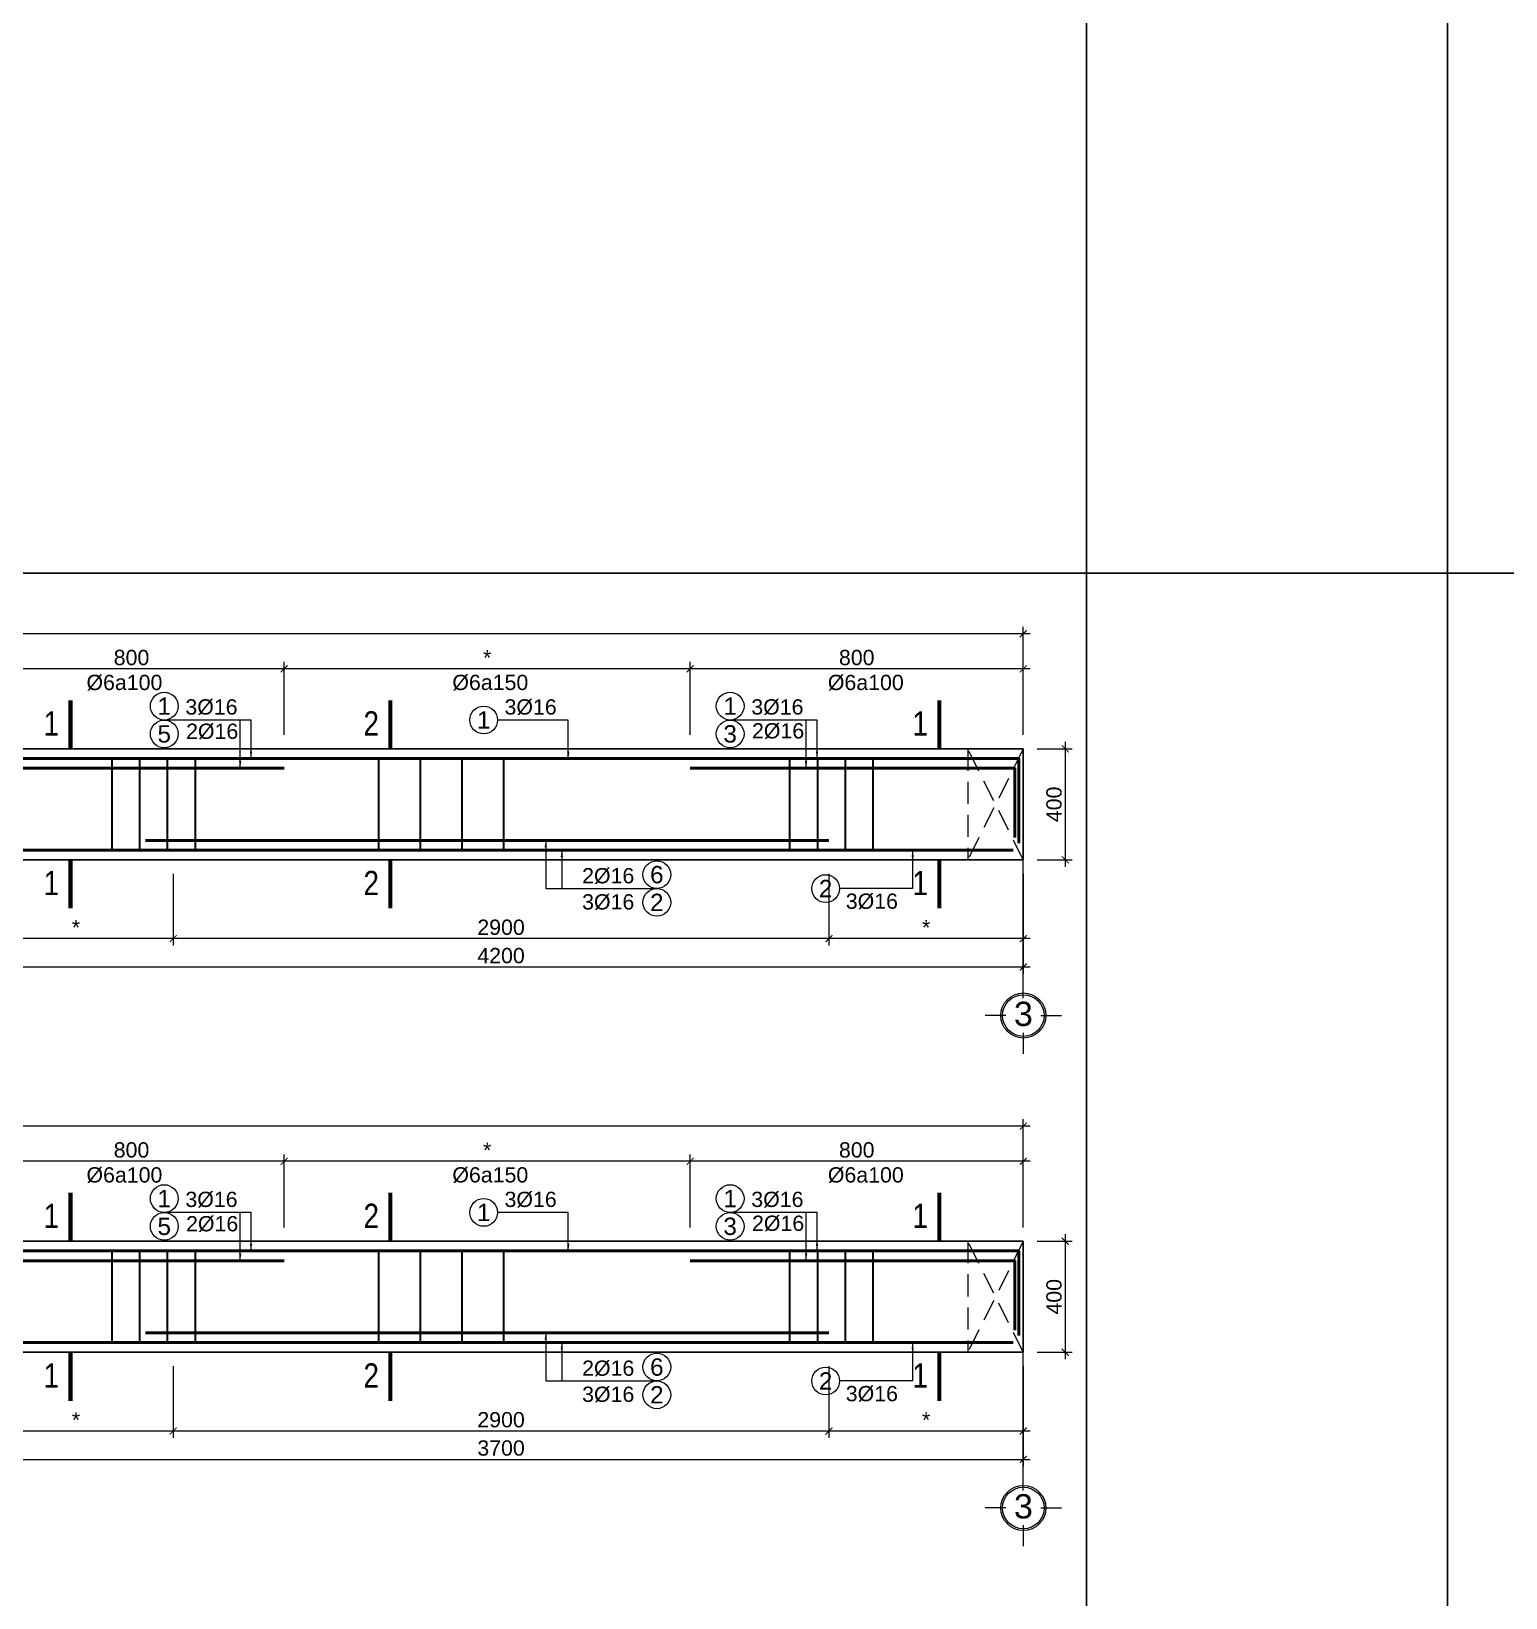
# Model space of a CAD drawing. Header units: millimetres. Extents: x 0 to 84000, y -29700 to 363007.
# Drawn here: x 21600 to 42840, y 74337 to 96909 of the extents above; entities that cross this region are included whole.
import ezdxf
from ezdxf.enums import TextEntityAlignment as Align

# ---------------------------------------------------------------- set-up
doc = ezdxf.new("R2010")
doc.units = ezdxf.units.MM
doc.linetypes.add('CENTER', pattern=[50.8, 31.75, -6.35, 6.35, -6.35])
doc.linetypes.add('DASHED', pattern=[19.05, 12.7, -6.35])
for name, color, linetype, lineweight in [('- Dims', 8, 'Continuous', 13), ('- Grid line', 8, 'CENTER', 13), ('- Note', 9, 'Continuous', 13), ('- Text thin', 3, 'Continuous', 25), ('S-Border', 7, 'Continuous', 25), ('S-Dashed', 2, 'DASHED', 9), ('S-Grid line', 8, 'CENTER', 9), ('S-Note', 9, 'Continuous', 13), ('S-Rebar', 1, 'Continuous', 35), ('S-Steel', 6, 'Continuous', 50), ('S-Text', 3, 'Continuous', 25)]:
    doc.layers.add(name, color=color, linetype=linetype, lineweight=lineweight)
doc.styles.add('R-Arial', font='arial.ttf')
doc.styles.add('R-Helve Condense', font='VHELVCN.TTF')
doc.dimstyles.new('SC-25-100', dxfattribs={"dimtxt": 220, "dimasz": 100, "dimexe": 100, "dimexo": 200, "dimgap": 50, "dimtad": 1, "dimdec": 0, "dimlfac": 0.25, "dimzin": 0, "dimdsep": 46, "dimtxsty": 'R-Arial', "dimblk": 'ARCHTICK', "dimcen": 0.5, "dimdle": 100, "dimclrd": 256, "dimclre": 256, "dimclrt": 4, "dimadec": 0, "dimazin": 0, "dimtfac": 1, "dimtdec": 0, "dimtix": 1, "dimtmove": 0, "dimatfit": 3, "dimfxl": 1, "dimtolj": 1, "dimtzin": 0, "dimlwd": -1, "dimlwe": -1, "dimarcsym": 0})

# ---------------------------------------------------------------- blocks, each defined once
blk = doc.blocks.new('_ArchTick')
at = {"color": 0, "linetype": 'ByBlock', "const_width": 0.15}
blk.add_lwpolyline([(-0.5, -0.5), (0.5, 0.5)], dxfattribs=at)
blk = doc.blocks.new('*D187')
at = {"layer": '- Dims', "ltscale": 100, "transparency": 16777216}
for p, q in [((31091, 86769), (31091, 87822)), ((35891, 86769), (35891, 87822)), ((35991, 87722), (30991, 87722))]:
    blk.add_line(p, q, dxfattribs=at)
at = {"layer": 'Defpoints', "color": 0, "ltscale": 100, "transparency": 16777216}
for p in [(31091, 87722), (31091, 86569), (35891, 86569)]:
    blk.add_point(p, dxfattribs=at)
at = {"layer": '- Dims', "ltscale": 100, "transparency": 16777216, "xscale": 100, "yscale": 100, "zscale": 100, "rotation": 180}
blk.add_blockref('_ArchTick', (31091, 87722), dxfattribs=at)
at = {"layer": '- Dims', "ltscale": 100, "transparency": 16777216, "xscale": 100, "yscale": 100, "zscale": 100}
blk.add_blockref('_ArchTick', (35891, 87722), dxfattribs=at)
at = {"layer": '- Dims', "color": 4, "ltscale": 100, "transparency": 16777216, "insert": (33491, 87884), "char_height": 220, "attachment_point": 5, "style": 'R-Arial'}
blk.add_mtext('\\A1;800', dxfattribs=at)
blk = doc.blocks.new('Steel symbol')
at = {"layer": '- Note', "color": 7}
blk.add_circle((0, 0), 200, dxfattribs=at)
at = {"layer": '- Note', "color": 3, "style": 'R-Helve Condense', "flags": 4}
blk.add_attdef('1', text='', height=250, dxfattribs=at).set_placement((0, 0), align=Align.MIDDLE_CENTER)
blk = doc.blocks.new('*D188')
at = {"layer": '- Dims', "ltscale": 100, "transparency": 16777216}
for p, q in [((25242, 86769), (25242, 87822)), ((31091, 86769), (31091, 87822)), ((31191, 87722), (25142, 87722))]:
    blk.add_line(p, q, dxfattribs=at)
at = {"layer": 'Defpoints', "color": 0, "ltscale": 100, "transparency": 16777216}
for p in [(25242, 87722), (25242, 86569), (31091, 86569)]:
    blk.add_point(p, dxfattribs=at)
at = {"layer": '- Dims', "ltscale": 100, "transparency": 16777216, "xscale": 100, "yscale": 100, "zscale": 100, "rotation": 180}
blk.add_blockref('_ArchTick', (25242, 87722), dxfattribs=at)
at = {"layer": '- Dims', "ltscale": 100, "transparency": 16777216, "xscale": 100, "yscale": 100, "zscale": 100}
blk.add_blockref('_ArchTick', (31091, 87722), dxfattribs=at)
at = {"layer": '- Dims', "color": 4, "ltscale": 100, "transparency": 16777216, "insert": (28167, 87882), "char_height": 220, "attachment_point": 5, "style": 'R-Arial'}
blk.add_mtext('\\A1;*', dxfattribs=at)
blk = doc.blocks.new('*D189')
at = {"layer": '- Dims', "ltscale": 100, "transparency": 16777216}
for p, q in [((20843, 86769), (20843, 87822)), ((25242, 86769), (25242, 87822)), ((25342, 87722), (20743, 87722))]:
    blk.add_line(p, q, dxfattribs=at)
at = {"layer": 'Defpoints', "color": 0, "ltscale": 100, "transparency": 16777216}
for p in [(20843, 87722), (20843, 86569), (25242, 86569)]:
    blk.add_point(p, dxfattribs=at)
at = {"layer": '- Dims', "ltscale": 100, "transparency": 16777216, "xscale": 100, "yscale": 100, "zscale": 100, "rotation": 180}
blk.add_blockref('_ArchTick', (20843, 87722), dxfattribs=at)
at = {"layer": '- Dims', "ltscale": 100, "transparency": 16777216, "xscale": 100, "yscale": 100, "zscale": 100}
blk.add_blockref('_ArchTick', (25242, 87722), dxfattribs=at)
at = {"layer": '- Dims', "color": 4, "ltscale": 100, "transparency": 16777216, "insert": (23043, 87884), "char_height": 220, "attachment_point": 5, "style": 'R-Arial'}
blk.add_mtext('\\A1;800', dxfattribs=at)
blk = doc.blocks.new('*U9')
at = {"layer": '- Note', "color": 7, "ltscale": 100, "const_width": 60}
blk.add_lwpolyline([(279, 373), (279, -327)], dxfattribs=at)
at = {"layer": '- Text thin', "style": 'R-Helve Condense', "flags": 4}
blk.add_attdef('A', text='', height=350, dxfattribs=at).set_placement((3, 39), align=Align.MIDDLE_CENTER)
blk = doc.blocks.new('Grid symbol')
at = {"layer": '- Grid line', "color": 7, "linetype": 'Continuous', "ltscale": 100}
for points in [[(0, 250), (0, 550)], [(-250, 0), (-550, 0)], [(250, 0), (550, 0)], [(0, -250), (0, -550)]]:
    blk.add_lwpolyline(points, dxfattribs=at)
blk.add_circle((0, 0), 325, dxfattribs=at)
at = {"layer": '- Grid line', "color": 32, "linetype": 'Continuous', "ltscale": 100}
blk.add_circle((0, 0), 300, dxfattribs=at)
at = {"layer": '- Grid line', "color": 3, "style": 'R-Helve Condense', "flags": 4}
blk.add_attdef('A', text='', height=350, dxfattribs=at).set_placement((1, 24), align=Align.MIDDLE_CENTER)
blk = doc.blocks.new('*D182')
at = {"layer": '- Dims', "ltscale": 100, "transparency": 16777216}
for p, q in [((35891, 84769), (35891, 83734)), ((33091, 84496), (33091, 83734)), ((35991, 83834), (32991, 83834))]:
    blk.add_line(p, q, dxfattribs=at)
at = {"layer": 'Defpoints', "color": 0, "ltscale": 100, "transparency": 16777216}
for p in [(35891, 84969), (33091, 84696), (33091, 83834)]:
    blk.add_point(p, dxfattribs=at)
at = {"layer": '- Dims', "ltscale": 100, "transparency": 16777216, "xscale": 100, "yscale": 100, "zscale": 100, "rotation": 180}
blk.add_blockref('_ArchTick', (33091, 83834), dxfattribs=at)
at = {"layer": '- Dims', "ltscale": 100, "transparency": 16777216, "xscale": 100, "yscale": 100, "zscale": 100}
blk.add_blockref('_ArchTick', (35891, 83834), dxfattribs=at)
at = {"layer": '- Dims', "color": 4, "ltscale": 100, "transparency": 16777216, "insert": (34491, 83994), "char_height": 220, "attachment_point": 5, "style": 'R-Arial'}
blk.add_mtext('\\A1;*', dxfattribs=at)
blk = doc.blocks.new('*D183')
at = {"layer": '- Dims', "ltscale": 100, "transparency": 16777216}
for p, q in [((23643, 84769), (23643, 83734)), ((33091, 84769), (33091, 83734)), ((33191, 83834), (23543, 83834))]:
    blk.add_line(p, q, dxfattribs=at)
at = {"layer": 'Defpoints', "color": 0, "ltscale": 100, "transparency": 16777216}
for p in [(23643, 84969), (33091, 84969), (23643, 83834)]:
    blk.add_point(p, dxfattribs=at)
at = {"layer": '- Dims', "ltscale": 100, "transparency": 16777216, "xscale": 100, "yscale": 100, "zscale": 100, "rotation": 180}
blk.add_blockref('_ArchTick', (23643, 83834), dxfattribs=at)
at = {"layer": '- Dims', "ltscale": 100, "transparency": 16777216, "xscale": 100, "yscale": 100, "zscale": 100}
blk.add_blockref('_ArchTick', (33091, 83834), dxfattribs=at)
at = {"layer": '- Dims', "color": 4, "ltscale": 100, "transparency": 16777216, "insert": (28367, 83997), "char_height": 220, "attachment_point": 5, "style": 'R-Arial'}
blk.add_mtext('\\A1;2900', dxfattribs=at)
blk = doc.blocks.new('*D184')
at = {"layer": '- Dims', "ltscale": 100, "transparency": 16777216}
for p, q in [((20843, 84167), (20843, 83326)), ((35891, 84167), (35891, 83326)), ((20743, 83426), (35991, 83426))]:
    blk.add_line(p, q, dxfattribs=at)
at = {"layer": 'Defpoints', "color": 0, "ltscale": 100, "transparency": 16777216}
for p in [(20843, 84367), (35891, 84367), (35891, 83426)]:
    blk.add_point(p, dxfattribs=at)
at = {"layer": '- Dims', "ltscale": 100, "transparency": 16777216, "xscale": 100, "yscale": 100, "zscale": 100, "rotation": 180}
blk.add_blockref('_ArchTick', (20843, 83426), dxfattribs=at)
at = {"layer": '- Dims', "ltscale": 100, "transparency": 16777216, "xscale": 100, "yscale": 100, "zscale": 100}
blk.add_blockref('_ArchTick', (35891, 83426), dxfattribs=at)
at = {"layer": '- Dims', "color": 4, "ltscale": 100, "transparency": 16777216, "insert": (28367, 83588), "char_height": 220, "attachment_point": 5, "style": 'R-Arial'}
blk.add_mtext('\\A1;4200', dxfattribs=at)
blk = doc.blocks.new('*D185')
at = {"layer": '- Dims', "ltscale": 100, "transparency": 16777216}
for p, q in [((20843, 84769), (20843, 83734)), ((23643, 84769), (23643, 83734)), ((23743, 83834), (20743, 83834))]:
    blk.add_line(p, q, dxfattribs=at)
at = {"layer": 'Defpoints', "color": 0, "ltscale": 100, "transparency": 16777216}
for p in [(20843, 84969), (23643, 84969), (20843, 83834)]:
    blk.add_point(p, dxfattribs=at)
at = {"layer": '- Dims', "ltscale": 100, "transparency": 16777216, "xscale": 100, "yscale": 100, "zscale": 100, "rotation": 180}
blk.add_blockref('_ArchTick', (20843, 83834), dxfattribs=at)
at = {"layer": '- Dims', "ltscale": 100, "transparency": 16777216, "xscale": 100, "yscale": 100, "zscale": 100}
blk.add_blockref('_ArchTick', (23643, 83834), dxfattribs=at)
at = {"layer": '- Dims', "color": 4, "ltscale": 100, "transparency": 16777216, "insert": (22243, 83994), "char_height": 220, "attachment_point": 5, "style": 'R-Arial'}
blk.add_mtext('\\A1;*', dxfattribs=at)
blk = doc.blocks.new('*D197')
at = {"layer": '- Dims', "transparency": 16777216}
for p, q in [((36091, 86569), (36596, 86569)), ((36496, 86669), (36496, 84869)), ((36091, 84969), (36596, 84969))]:
    blk.add_line(p, q, dxfattribs=at)
at = {"layer": 'Defpoints', "color": 0, "transparency": 16777216}
for p in [(35891, 86569), (35891, 84969), (36496, 84969)]:
    blk.add_point(p, dxfattribs=at)
at = {"layer": '- Dims', "transparency": 16777216, "xscale": 100, "yscale": 100, "zscale": 100}
for p, rotation in [((36496, 86569), 90), ((36496, 84969), 270)]:
    blk.add_blockref('_ArchTick', p, dxfattribs=dict(at, rotation=rotation))
at = {"layer": '- Dims', "color": 4, "transparency": 16777216, "insert": (36334, 85769), "char_height": 220, "attachment_point": 5, "rotation": 90, "style": 'R-Arial'}
blk.add_mtext('\\A1;400', dxfattribs=at)
blk = doc.blocks.new('*D199')
at = {"layer": '- Dims', "transparency": 16777216}
for p, q in [((2503, 86769), (2503, 88328)), ((35891, 86769), (35891, 88328)), ((35991, 88228), (2403, 88228))]:
    blk.add_line(p, q, dxfattribs=at)
at = {"layer": 'Defpoints', "color": 0, "transparency": 16777216}
for p in [(2503, 88228), (2503, 86569), (35891, 86569)]:
    blk.add_point(p, dxfattribs=at)
at = {"layer": '- Dims', "transparency": 16777216, "xscale": 100, "yscale": 100, "zscale": 100, "rotation": 180}
blk.add_blockref('_ArchTick', (2503, 88228), dxfattribs=at)
at = {"layer": '- Dims', "transparency": 16777216, "xscale": 100, "yscale": 100, "zscale": 100}
blk.add_blockref('_ArchTick', (35891, 88228), dxfattribs=at)
at = {"layer": '- Dims', "color": 4, "transparency": 16777216, "insert": (19197, 88391), "char_height": 220, "attachment_point": 5, "style": 'R-Arial'}
blk.add_mtext('\\A1;8750', dxfattribs=at)
blk = doc.blocks.new('*D207')
at = {"layer": '- Dims', "ltscale": 100, "transparency": 16777216}
for p, q in [((35991, 80625), (30991, 80625)), ((31091, 79673), (31091, 80725)), ((35891, 79673), (35891, 80725))]:
    blk.add_line(p, q, dxfattribs=at)
at = {"layer": 'Defpoints', "color": 0, "ltscale": 100, "transparency": 16777216}
for p in [(31091, 80625), (31091, 79473), (35891, 79473)]:
    blk.add_point(p, dxfattribs=at)
at = {"layer": '- Dims', "ltscale": 100, "transparency": 16777216, "xscale": 100, "yscale": 100, "zscale": 100, "rotation": 180}
blk.add_blockref('_ArchTick', (31091, 80625), dxfattribs=at)
at = {"layer": '- Dims', "ltscale": 100, "transparency": 16777216, "xscale": 100, "yscale": 100, "zscale": 100}
blk.add_blockref('_ArchTick', (35891, 80625), dxfattribs=at)
at = {"layer": '- Dims', "color": 4, "ltscale": 100, "transparency": 16777216, "insert": (33491, 80788), "char_height": 220, "attachment_point": 5, "style": 'R-Arial'}
blk.add_mtext('\\A1;800', dxfattribs=at)
blk = doc.blocks.new('*D208')
at = {"layer": '- Dims', "ltscale": 100, "transparency": 16777216}
for p, q in [((31191, 80625), (25142, 80625)), ((25242, 79673), (25242, 80725)), ((31091, 79673), (31091, 80725))]:
    blk.add_line(p, q, dxfattribs=at)
at = {"layer": 'Defpoints', "color": 0, "ltscale": 100, "transparency": 16777216}
for p in [(25242, 80625), (25242, 79473), (31091, 79473)]:
    blk.add_point(p, dxfattribs=at)
at = {"layer": '- Dims', "ltscale": 100, "transparency": 16777216, "xscale": 100, "yscale": 100, "zscale": 100, "rotation": 180}
blk.add_blockref('_ArchTick', (25242, 80625), dxfattribs=at)
at = {"layer": '- Dims', "ltscale": 100, "transparency": 16777216, "xscale": 100, "yscale": 100, "zscale": 100}
blk.add_blockref('_ArchTick', (31091, 80625), dxfattribs=at)
at = {"layer": '- Dims', "color": 4, "ltscale": 100, "transparency": 16777216, "insert": (28167, 80785), "char_height": 220, "attachment_point": 5, "style": 'R-Arial'}
blk.add_mtext('\\A1;*', dxfattribs=at)
blk = doc.blocks.new('*D209')
at = {"layer": '- Dims', "ltscale": 100, "transparency": 16777216}
for p, q in [((25342, 80625), (20743, 80625)), ((20843, 79673), (20843, 80725)), ((25242, 79673), (25242, 80725))]:
    blk.add_line(p, q, dxfattribs=at)
at = {"layer": 'Defpoints', "color": 0, "ltscale": 100, "transparency": 16777216}
for p in [(20843, 80625), (20843, 79473), (25242, 79473)]:
    blk.add_point(p, dxfattribs=at)
at = {"layer": '- Dims', "ltscale": 100, "transparency": 16777216, "xscale": 100, "yscale": 100, "zscale": 100, "rotation": 180}
blk.add_blockref('_ArchTick', (20843, 80625), dxfattribs=at)
at = {"layer": '- Dims', "ltscale": 100, "transparency": 16777216, "xscale": 100, "yscale": 100, "zscale": 100}
blk.add_blockref('_ArchTick', (25242, 80625), dxfattribs=at)
at = {"layer": '- Dims', "color": 4, "ltscale": 100, "transparency": 16777216, "insert": (23043, 80788), "char_height": 220, "attachment_point": 5, "style": 'R-Arial'}
blk.add_mtext('\\A1;800', dxfattribs=at)
blk = doc.blocks.new('*D203')
at = {"layer": '- Dims', "ltscale": 100, "transparency": 16777216}
for p, q in [((35891, 77673), (35891, 76638)), ((33091, 77399), (33091, 76638)), ((35991, 76738), (32991, 76738))]:
    blk.add_line(p, q, dxfattribs=at)
at = {"layer": 'Defpoints', "color": 0, "ltscale": 100, "transparency": 16777216}
for p in [(35891, 77873), (33091, 77599), (33091, 76738)]:
    blk.add_point(p, dxfattribs=at)
at = {"layer": '- Dims', "ltscale": 100, "transparency": 16777216, "xscale": 100, "yscale": 100, "zscale": 100, "rotation": 180}
blk.add_blockref('_ArchTick', (33091, 76738), dxfattribs=at)
at = {"layer": '- Dims', "ltscale": 100, "transparency": 16777216, "xscale": 100, "yscale": 100, "zscale": 100}
blk.add_blockref('_ArchTick', (35891, 76738), dxfattribs=at)
at = {"layer": '- Dims', "color": 4, "ltscale": 100, "transparency": 16777216, "insert": (34491, 76898), "char_height": 220, "attachment_point": 5, "style": 'R-Arial'}
blk.add_mtext('\\A1;*', dxfattribs=at)
blk = doc.blocks.new('*D204')
at = {"layer": '- Dims', "ltscale": 100, "transparency": 16777216}
for p, q in [((23643, 77673), (23643, 76638)), ((33091, 77673), (33091, 76638)), ((33191, 76738), (23543, 76738))]:
    blk.add_line(p, q, dxfattribs=at)
at = {"layer": 'Defpoints', "color": 0, "ltscale": 100, "transparency": 16777216}
for p in [(23643, 77873), (33091, 77873), (23643, 76738)]:
    blk.add_point(p, dxfattribs=at)
at = {"layer": '- Dims', "ltscale": 100, "transparency": 16777216, "xscale": 100, "yscale": 100, "zscale": 100, "rotation": 180}
blk.add_blockref('_ArchTick', (23643, 76738), dxfattribs=at)
at = {"layer": '- Dims', "ltscale": 100, "transparency": 16777216, "xscale": 100, "yscale": 100, "zscale": 100}
blk.add_blockref('_ArchTick', (33091, 76738), dxfattribs=at)
at = {"layer": '- Dims', "color": 4, "ltscale": 100, "transparency": 16777216, "insert": (28367, 76900), "char_height": 220, "attachment_point": 5, "style": 'R-Arial'}
blk.add_mtext('\\A1;2900', dxfattribs=at)
blk = doc.blocks.new('*D205')
at = {"layer": '- Dims', "ltscale": 100, "transparency": 16777216}
for p, q in [((20843, 77071), (20843, 76230)), ((35891, 77071), (35891, 76230)), ((20743, 76330), (35991, 76330))]:
    blk.add_line(p, q, dxfattribs=at)
at = {"layer": 'Defpoints', "color": 0, "ltscale": 100, "transparency": 16777216}
for p in [(20843, 77271), (35891, 77271), (35891, 76330)]:
    blk.add_point(p, dxfattribs=at)
at = {"layer": '- Dims', "ltscale": 100, "transparency": 16777216, "xscale": 100, "yscale": 100, "zscale": 100, "rotation": 180}
blk.add_blockref('_ArchTick', (20843, 76330), dxfattribs=at)
at = {"layer": '- Dims', "ltscale": 100, "transparency": 16777216, "xscale": 100, "yscale": 100, "zscale": 100}
blk.add_blockref('_ArchTick', (35891, 76330), dxfattribs=at)
at = {"layer": '- Dims', "color": 4, "ltscale": 100, "transparency": 16777216, "insert": (28367, 76492), "char_height": 220, "attachment_point": 5, "style": 'R-Arial'}
blk.add_mtext('\\A1;3700', dxfattribs=at)
blk = doc.blocks.new('*D206')
at = {"layer": '- Dims', "ltscale": 100, "transparency": 16777216}
for p, q in [((20843, 77673), (20843, 76638)), ((23643, 77673), (23643, 76638)), ((23743, 76738), (20743, 76738))]:
    blk.add_line(p, q, dxfattribs=at)
at = {"layer": 'Defpoints', "color": 0, "ltscale": 100, "transparency": 16777216}
for p in [(20843, 77873), (23643, 77873), (20843, 76738)]:
    blk.add_point(p, dxfattribs=at)
at = {"layer": '- Dims', "ltscale": 100, "transparency": 16777216, "xscale": 100, "yscale": 100, "zscale": 100, "rotation": 180}
blk.add_blockref('_ArchTick', (20843, 76738), dxfattribs=at)
at = {"layer": '- Dims', "ltscale": 100, "transparency": 16777216, "xscale": 100, "yscale": 100, "zscale": 100}
blk.add_blockref('_ArchTick', (23643, 76738), dxfattribs=at)
at = {"layer": '- Dims', "color": 4, "ltscale": 100, "transparency": 16777216, "insert": (22243, 76898), "char_height": 220, "attachment_point": 5, "style": 'R-Arial'}
blk.add_mtext('\\A1;*', dxfattribs=at)
blk = doc.blocks.new('*D219')
at = {"layer": '- Dims', "transparency": 16777216}
for p, q in [((36091, 79473), (36596, 79473)), ((36496, 79573), (36496, 77773)), ((36091, 77873), (36596, 77873))]:
    blk.add_line(p, q, dxfattribs=at)
at = {"layer": 'Defpoints', "color": 0, "transparency": 16777216}
for p in [(35891, 79473), (35891, 77873), (36496, 77873)]:
    blk.add_point(p, dxfattribs=at)
at = {"layer": '- Dims', "transparency": 16777216, "xscale": 100, "yscale": 100, "zscale": 100}
for p, rotation in [((36496, 79473), 90), ((36496, 77873), 270)]:
    blk.add_blockref('_ArchTick', p, dxfattribs=dict(at, rotation=rotation))
at = {"layer": '- Dims', "color": 4, "transparency": 16777216, "insert": (36334, 78673), "char_height": 220, "attachment_point": 5, "rotation": 90, "style": 'R-Arial'}
blk.add_mtext('\\A1;400', dxfattribs=at)
blk = doc.blocks.new('*D202')
at = {"layer": '- Dims', "transparency": 16777216}
for p, q in [((35991, 81132), (2403, 81132)), ((2503, 79273), (2503, 81232)), ((35891, 79673), (35891, 81232))]:
    blk.add_line(p, q, dxfattribs=at)
at = {"layer": 'Defpoints', "color": 0, "transparency": 16777216}
for p in [(2503, 81132), (35891, 79473), (2503, 79073)]:
    blk.add_point(p, dxfattribs=at)
at = {"layer": '- Dims', "transparency": 16777216, "xscale": 100, "yscale": 100, "zscale": 100, "rotation": 180}
blk.add_blockref('_ArchTick', (2503, 81132), dxfattribs=at)
at = {"layer": '- Dims', "transparency": 16777216, "xscale": 100, "yscale": 100, "zscale": 100}
blk.add_blockref('_ArchTick', (35891, 81132), dxfattribs=at)
at = {"layer": '- Dims', "color": 4, "transparency": 16777216, "insert": (19197, 81294), "char_height": 220, "attachment_point": 5, "style": 'R-Arial'}
blk.add_mtext('\\A1;9000', dxfattribs=at)

msp = doc.modelspace()

# ---------------------------------------------------------------- linework, layer by layer
at = {"layer": 'Defpoints'}
msp.add_lwpolyline([(36800, 237600), (36800, -29700)], dxfattribs=at)
for points in [[(42000, 118800), (42000, 89100), (0, 89100), (0, 118800)], [(84000, 118800), (84000, 89100), (42000, 89100), (42000, 118800)], [(42000, 89100), (42000, 59400), (0, 59400), (0, 89100)], [(84000, 89100), (84000, 59400), (42000, 59400), (42000, 89100)]]:
    msp.add_lwpolyline(points, close=True, dxfattribs=at)
at = {"layer": 'S-Border', "ltscale": 100}
for points in [[(20442.6, 86569.4), (35891.2, 86569.4)], [(35891.2, 86569.4), (35891.2, 84969.4)], [(35891.2, 84969.4), (20442.6, 84969.4)], [(20442.6, 79473), (35891.2, 79473)], [(35891.2, 79473), (35891.2, 77873)], [(35891.2, 77873), (20442.6, 77873)]]:
    msp.add_lwpolyline(points, dxfattribs=at)
at = {"layer": 'S-Dashed', "ltscale": 25}
for points in [[(35891.2, 86569.4), (35091.2, 86569.4), (35091.2, 84969.4), (35891.2, 84969.4)], [(35891.2, 79473), (35091.2, 79473), (35091.2, 77873), (35891.2, 77873)]]:
    msp.add_lwpolyline(points, close=True, dxfattribs=at)
for points in [[(35891.2, 84969.4), (35091.2, 86569.4)], [(35891.2, 86569.4), (35091.2, 84969.4)], [(35891.2, 77873), (35091.2, 79473)], [(35891.2, 79473), (35091.2, 77873)]]:
    msp.add_lwpolyline(points, dxfattribs=at)
at = {"layer": 'S-Grid line', "ltscale": 100}
for p, q in [((35891.2, 83190.5), (35891.2, 87575)), ((35891.2, 76094.1), (35891.2, 80478.6))]:
    msp.add_line(p, q, dxfattribs=at)
at = {"layer": 'S-Rebar', "ltscale": 100}
for points in [[(22757.8, 86429.4), (22757.8, 85109.4)], [(23157.8, 86429.4), (23157.8, 85109.4)], [(23557.8, 86429.4), (23557.8, 85109.4)], [(23957.8, 86429.4), (23957.8, 85109.4)], [(26600.6, 86429.4), (26600.6, 85109.4)], [(27200.6, 86429.4), (27200.6, 85109.4)], [(27800.6, 86429.4), (27800.6, 85109.4)], [(28400.6, 86429.4), (28400.6, 85109.4)], [(32523.7, 86429.4), (32523.7, 85109.4)], [(32923.7, 86429.4), (32923.7, 85109.4)], [(33323.7, 86429.4), (33323.7, 85109.4)], [(33723.7, 86429.4), (33723.7, 85109.4)], [(22757.8, 79333), (22757.8, 78013)], [(23157.8, 79333), (23157.8, 78013)], [(23557.8, 79333), (23557.8, 78013)], [(23957.8, 79333), (23957.8, 78013)], [(26600.6, 79333), (26600.6, 78013)], [(27200.6, 79333), (27200.6, 78013)], [(27800.6, 79333), (27800.6, 78013)], [(28400.6, 79333), (28400.6, 78013)], [(32523.7, 79333), (32523.7, 78013)], [(32923.7, 79333), (32923.7, 78013)], [(33323.7, 79333), (33323.7, 78013)], [(33723.7, 79333), (33723.7, 78013)]]:
    msp.add_lwpolyline(points, dxfattribs=at)
at = {"layer": 'S-Steel', "ltscale": 100}
for points in [[(35825.9, 85209.9), (35825.9, 86429.4), (20531, 86429.4)], [(25242.5, 86289.4), (20583.1, 86289.4)], [(31090.9, 86289.4), (35767.2, 86289.4), (35767.2, 85289.6)], [(20568, 85109.4), (20568, 85109.4), (35743.5, 85109.4)], [(33091.2, 85249.4), (23242.6, 85249.4)], [(35825.9, 78113.5), (35825.9, 79333), (20531, 79333)], [(25242.5, 79193), (20583.1, 79193)], [(31090.9, 79193), (35767.2, 79193), (35767.2, 78193.1)], [(33091.2, 78153), (23242.6, 78153)], [(20568, 78013), (20568, 78013), (35743.5, 78013)]]:
    msp.add_lwpolyline(points, dxfattribs=at)

# ---------------------------------------------------------------- block references
at = {"layer": 'S-Border'}
ref = msp.add_blockref('Steel symbol', (23514.5, 87184.8), dxfattribs=at)
ref.add_attrib('1', '1', dxfattribs={"layer": 'S-Note', "color": 3, "height": 250, "style": 'R-Arial'}).set_placement((23514.5, 87184.8), align=Align.MIDDLE_CENTER)
ref = msp.add_blockref('Steel symbol', (31667.5, 87184.8), dxfattribs=at)
ref.add_attrib('1', '1', dxfattribs={"layer": 'S-Note', "color": 3, "height": 250, "style": 'R-Arial'}).set_placement((31667.5, 87184.8), align=Align.MIDDLE_CENTER)
ref = msp.add_blockref('*U9', (21885.3, 86896.2), dxfattribs=at)
ref.add_attrib('A', '1', dxfattribs={"layer": '- Text thin', "height": 350, "style": 'R-Helve Condense'}).set_placement((21888.1, 86935.7), align=Align.MIDDLE_CENTER)
ref = msp.add_blockref('*U9', (26493.7, 86896.2), dxfattribs=at)
ref.add_attrib('A', '2', dxfattribs={"layer": '- Text thin', "height": 350, "style": 'R-Helve Condense'}).set_placement((26496.5, 86935.7), align=Align.MIDDLE_CENTER)
ref = msp.add_blockref('Steel symbol', (28116.8, 86984.8), dxfattribs=at)
ref.add_attrib('1', '1', dxfattribs={"layer": 'S-Note', "color": 3, "height": 250, "style": 'R-Arial'}).set_placement((28116.8, 86984.8), align=Align.MIDDLE_CENTER)
ref = msp.add_blockref('*U9', (34402.2, 86896.2), dxfattribs=at)
ref.add_attrib('A', '1', dxfattribs={"layer": '- Text thin', "height": 350, "style": 'R-Helve Condense'}).set_placement((34405, 86935.7), align=Align.MIDDLE_CENTER)
ref = msp.add_blockref('Steel symbol', (23514.5, 86784.8), dxfattribs=at)
ref.add_attrib('1', '5', dxfattribs={"layer": 'S-Note', "color": 3, "height": 250, "style": 'R-Arial'}).set_placement((23514.5, 86784.8), align=Align.MIDDLE_CENTER)
ref = msp.add_blockref('Steel symbol', (31667.5, 86784.8), dxfattribs=at)
ref.add_attrib('1', '3', dxfattribs={"layer": 'S-Note', "color": 3, "height": 250, "style": 'R-Arial'}).set_placement((31667.5, 86784.8), align=Align.MIDDLE_CENTER)
ref = msp.add_blockref('*U9', (21885.3, 84596.2), dxfattribs=at)
ref.add_attrib('A', '1', dxfattribs={"layer": '- Text thin', "height": 350, "style": 'R-Helve Condense'}).set_placement((21888.1, 84635.7), align=Align.MIDDLE_CENTER)
ref = msp.add_blockref('*U9', (26493.7, 84596.2), dxfattribs=at)
ref.add_attrib('A', '2', dxfattribs={"layer": '- Text thin', "height": 350, "style": 'R-Helve Condense'}).set_placement((26496.5, 84635.7), align=Align.MIDDLE_CENTER)
ref = msp.add_blockref('Steel symbol', (30611, 84756.6), dxfattribs=at)
ref.add_attrib('1', '6', dxfattribs={"layer": 'S-Note', "color": 3, "height": 250, "style": 'R-Arial'}).set_placement((30611, 84756.6), align=Align.MIDDLE_CENTER)
ref = msp.add_blockref('*U9', (34402.2, 84596.2), dxfattribs=at)
ref.add_attrib('A', '1', dxfattribs={"layer": '- Text thin', "height": 350, "style": 'R-Helve Condense'}).set_placement((34405, 84635.7), align=Align.MIDDLE_CENTER)
ref = msp.add_blockref('Steel symbol', (33042.7, 84555.8), dxfattribs=at)
ref.add_attrib('1', '2', dxfattribs={"layer": 'S-Note', "color": 3, "height": 250, "style": 'R-Arial'}).set_placement((33042.7, 84555.8), align=Align.MIDDLE_CENTER)
ref = msp.add_blockref('Steel symbol', (30611, 84356.6), dxfattribs=at)
ref.add_attrib('1', '2', dxfattribs={"layer": 'S-Note', "color": 3, "height": 250, "style": 'R-Arial'}).set_placement((30611, 84356.6), align=Align.MIDDLE_CENTER)
ref = msp.add_blockref('*U9', (21885.3, 79799.8), dxfattribs=at)
ref.add_attrib('A', '1', dxfattribs={"layer": '- Text thin', "height": 350, "style": 'R-Helve Condense'}).set_placement((21888.1, 79839.2), align=Align.MIDDLE_CENTER)
ref = msp.add_blockref('Steel symbol', (23514.5, 80088.4), dxfattribs=at)
ref.add_attrib('1', '1', dxfattribs={"layer": 'S-Note', "color": 3, "height": 250, "style": 'R-Arial'}).set_placement((23514.5, 80088.4), align=Align.MIDDLE_CENTER)
ref = msp.add_blockref('*U9', (26493.7, 79799.8), dxfattribs=at)
ref.add_attrib('A', '2', dxfattribs={"layer": '- Text thin', "height": 350, "style": 'R-Helve Condense'}).set_placement((26496.5, 79839.2), align=Align.MIDDLE_CENTER)
ref = msp.add_blockref('Steel symbol', (31667.5, 80088.4), dxfattribs=at)
ref.add_attrib('1', '1', dxfattribs={"layer": 'S-Note', "color": 3, "height": 250, "style": 'R-Arial'}).set_placement((31667.5, 80088.4), align=Align.MIDDLE_CENTER)
ref = msp.add_blockref('*U9', (34402.2, 79799.8), dxfattribs=at)
ref.add_attrib('A', '1', dxfattribs={"layer": '- Text thin', "height": 350, "style": 'R-Helve Condense'}).set_placement((34405, 79839.2), align=Align.MIDDLE_CENTER)
ref = msp.add_blockref('Steel symbol', (28116.8, 79888.4), dxfattribs=at)
ref.add_attrib('1', '1', dxfattribs={"layer": 'S-Note', "color": 3, "height": 250, "style": 'R-Arial'}).set_placement((28116.8, 79888.4), align=Align.MIDDLE_CENTER)
ref = msp.add_blockref('Steel symbol', (23514.5, 79688.4), dxfattribs=at)
ref.add_attrib('1', '5', dxfattribs={"layer": 'S-Note', "color": 3, "height": 250, "style": 'R-Arial'}).set_placement((23514.5, 79688.4), align=Align.MIDDLE_CENTER)
ref = msp.add_blockref('Steel symbol', (31667.5, 79688.4), dxfattribs=at)
ref.add_attrib('1', '3', dxfattribs={"layer": 'S-Note', "color": 3, "height": 250, "style": 'R-Arial'}).set_placement((31667.5, 79688.4), align=Align.MIDDLE_CENTER)
ref = msp.add_blockref('*U9', (21885.3, 77499.8), dxfattribs=at)
ref.add_attrib('A', '1', dxfattribs={"layer": '- Text thin', "height": 350, "style": 'R-Helve Condense'}).set_placement((21888.1, 77539.2), align=Align.MIDDLE_CENTER)
ref = msp.add_blockref('*U9', (26493.7, 77499.8), dxfattribs=at)
ref.add_attrib('A', '2', dxfattribs={"layer": '- Text thin', "height": 350, "style": 'R-Helve Condense'}).set_placement((26496.5, 77539.2), align=Align.MIDDLE_CENTER)
ref = msp.add_blockref('*U9', (34402.2, 77499.8), dxfattribs=at)
ref.add_attrib('A', '1', dxfattribs={"layer": '- Text thin', "height": 350, "style": 'R-Helve Condense'}).set_placement((34405, 77539.2), align=Align.MIDDLE_CENTER)
ref = msp.add_blockref('Steel symbol', (30611, 77660.2), dxfattribs=at)
ref.add_attrib('1', '6', dxfattribs={"layer": 'S-Note', "color": 3, "height": 250, "style": 'R-Arial'}).set_placement((30611, 77660.2), align=Align.MIDDLE_CENTER)
ref = msp.add_blockref('Steel symbol', (33042.7, 77459.3), dxfattribs=at)
ref.add_attrib('1', '2', dxfattribs={"layer": 'S-Note', "color": 3, "height": 250, "style": 'R-Arial'}).set_placement((33042.7, 77459.3), align=Align.MIDDLE_CENTER)
ref = msp.add_blockref('Steel symbol', (30611, 77260.2), dxfattribs=at)
ref.add_attrib('1', '2', dxfattribs={"layer": 'S-Note', "color": 3, "height": 250, "style": 'R-Arial'}).set_placement((30611, 77260.2), align=Align.MIDDLE_CENTER)
at = {"layer": 'S-Grid line'}
ref = msp.add_blockref('Grid symbol', (35891.2, 82725.9), dxfattribs=at)
ref.add_attrib('A', '3', dxfattribs={"color": 3, "height": 350, "style": 'R-Arial'}).set_placement((35892.3, 82749.8), align=Align.MIDDLE_CENTER)
ref = msp.add_blockref('Grid symbol', (35891.2, 75629.5), dxfattribs=at)
ref.add_attrib('A', '3', dxfattribs={"color": 3, "height": 350, "style": 'R-Arial'}).set_placement((35892.3, 75653.3), align=Align.MIDDLE_CENTER)

# ---------------------------------------------------------------- texts
at = {"layer": 'S-Text', "style": 'R-Arial'}
for s, p in [('%%C6a100', (22394, 87416)), ('%%C6a150', (27665.5, 87416.8)), ('%%C6a100', (33074.9, 87416)), ('3%%C16', (23819.2, 87063.4)), ('3%%C16', (28417, 87063.4)), ('3%%C16', (31972.2, 87063.4)), ('2%%C16', (23829.2, 86712.4)), ('2%%C16', (31982.2, 86719.1)), ('2%%C16', (29535, 84631)), ('3%%C16', (29535, 84254.2)), ('3%%C16', (33333.2, 84263.8)), ('%%C6a100', (22394, 80319.6)), ('%%C6a150', (27665.5, 80320.4)), ('%%C6a100', (33074.9, 80319.6)), ('3%%C16', (23819.2, 79966.9)), ('3%%C16', (28417, 79966.9)), ('3%%C16', (31972.2, 79966.9)), ('2%%C16', (23829.2, 79616)), ('2%%C16', (31982.2, 79622.6)), ('2%%C16', (29535, 77534.5)), ('3%%C16', (29535, 77157.8)), ('3%%C16', (33333.2, 77167.4))]:
    msp.add_text(s, height=220, dxfattribs=at).set_placement(p)

# ---------------------------------------------------------------- dimensions: what is measured, and where the dimension line sits
at = {"layer": '- Dims'}
for base, p1, p2, text, picture, middle in [((2503.4, 88228.4), (35891.2, 86569.4), (2503.4, 86569.4), '8750', '*D199', (19197.3, 88390.7)), ((2503.4, 81131.9), (35891.2, 79473), (2503.4, 79073), '9000', '*D202', (19197.3, 81294.2))]:
    dim = msp.add_linear_dim(base=base, p1=p1, p2=p2, text=text, dimstyle='SC-25-100', dxfattribs=at)
    dim.commit()
    dim.dimension.update_dxf_attribs({"geometry": picture, "text_midpoint": middle})
at = {"layer": '- Dims', "ltscale": 100}
for base, p1, p2, text, picture, middle in [((20842.6, 87721.7), (25242.5, 86569.4), (20842.6, 86569.4), '800', '*D189', (23042.6, 87884)), ((31090.9, 87721.7), (35891.2, 86569.4), (31090.9, 86569.4), '800', '*D187', (33491, 87884)), ((20842.6, 83834.3), (23642.6, 84969.4), (20842.6, 84969.4), '*', '*D185', (22242.6, 83994.3)), ((23642.6, 83834.3), (33091.2, 84969.4), (23642.6, 84969.4), '2900', '*D183', (28366.9, 83996.7)), ((33091.2, 83834.3), (35891.2, 84969.4), (33091.2, 84695.7), '*', '*D182', (34491.2, 83994.3)), ((20842.6, 80625.3), (25242.5, 79473), (20842.6, 79473), '800', '*D209', (23042.6, 80787.6)), ((31090.9, 80625.3), (35891.2, 79473), (31090.9, 79473), '800', '*D207', (33491, 80787.6)), ((20842.6, 76737.9), (23642.6, 77873), (20842.6, 77873), '*', '*D206', (22242.6, 76897.9)), ((23642.6, 76737.9), (33091.2, 77873), (23642.6, 77873), '2900', '*D204', (28366.9, 76900.2)), ((33091.2, 76737.9), (35891.2, 77873), (33091.2, 77599.3), '*', '*D203', (34491.2, 76897.9))]:
    dim = msp.add_linear_dim(base=base, p1=p1, p2=p2, angle=180, text=text, dimstyle='SC-25-100', override={"dimtxsty": 'R-Arial'}, dxfattribs=at)
    dim.commit()
    dim.dimension.update_dxf_attribs({"geometry": picture, "text_midpoint": middle})
for base, p1, p2, text, picture, middle in [((25242.5, 87721.7), (31090.9, 86569.4), (25242.5, 86569.4), '*', '*D188', (28166.7, 87881.7)), ((35891.2, 83425.9), (20842.6, 84367.2), (35891.2, 84367.2), '4200', '*D184', (28366.9, 83588.3)), ((25242.5, 80625.3), (31090.9, 79473), (25242.5, 79473), '*', '*D208', (28166.7, 80785.3)), ((35891.2, 76329.5), (20842.6, 77270.8), (35891.2, 77270.8), '3700', '*D205', (28366.9, 76491.9))]:
    dim = msp.add_linear_dim(base=base, p1=p1, p2=p2, text=text, dimstyle='SC-25-100', override={"dimtxsty": 'R-Arial'}, dxfattribs=at)
    dim.commit()
    dim.dimension.update_dxf_attribs({"geometry": picture, "text_midpoint": middle})
at = {"layer": '- Dims'}
for base, p1, p2, picture, middle in [((36495.9, 84969.4), (35891.2, 86569.4), (35891.2, 84969.4), '*D197', (36333.5, 85769.4)), ((36495.9, 77873), (35891.2, 79473), (35891.2, 77873), '*D219', (36333.5, 78673))]:
    dim = msp.add_linear_dim(base=base, p1=p1, p2=p2, angle=90, dimstyle='SC-25-100', dxfattribs=at)
    dim.commit()
    dim.dimension.update_dxf_attribs({"geometry": picture, "text_midpoint": middle})

# ---------------------------------------------------------------- leaders
at = {"layer": 'S-Note'}
for points in [[(24765.7, 86429.8), (24765.7, 86984.8), (23500.2, 86984.8)], [(29335.6, 86429.8), (29335.6, 86984.8), (28316.8, 86984.8)], [(32918.7, 86429.8), (32918.7, 86984.8), (31653.2, 86984.8)], [(29011.1, 85249.4), (29011.1, 84555.8), (29241.9, 84555.8)], [(29241.9, 85110.8), (29241.9, 84555.8), (30592.6, 84555.8)], [(34296.8, 85110.8), (34296.8, 84555.8), (33242.7, 84555.8)], [(24765.7, 79333.3), (24765.7, 79888.4), (23500.2, 79888.4)], [(29335.6, 79333.3), (29335.6, 79888.4), (28316.8, 79888.4)], [(32918.7, 79333.3), (32918.7, 79888.4), (31653.2, 79888.4)], [(29011.1, 78153), (29011.1, 77459.3), (29241.9, 77459.3)], [(29241.9, 78014.4), (29241.9, 77459.3), (30592.6, 77459.3)], [(34296.8, 78014.4), (34296.8, 77459.3), (33242.7, 77459.3)]]:
    msp.add_leader(points, dimstyle='SC-25-100', override={"dimtxsty": 'R-Arial'}, dxfattribs=at)
at = {"layer": 'S-Note', "ltscale": 100}
for points in [[(24608.7, 86289.4), (24608.7, 86984.8), (24298.8, 86984.8)], [(32761.7, 86289.4), (32761.7, 86984.8), (32451.8, 86984.8)], [(24608.7, 79193), (24608.7, 79888.4), (24298.8, 79888.4)], [(32761.7, 79193), (32761.7, 79888.4), (32451.8, 79888.4)]]:
    msp.add_leader(points, dimstyle='SC-25-100', override={"dimtxsty": 'R-Arial'}, dxfattribs=at)

doc.saveas('drawing.dxf')
